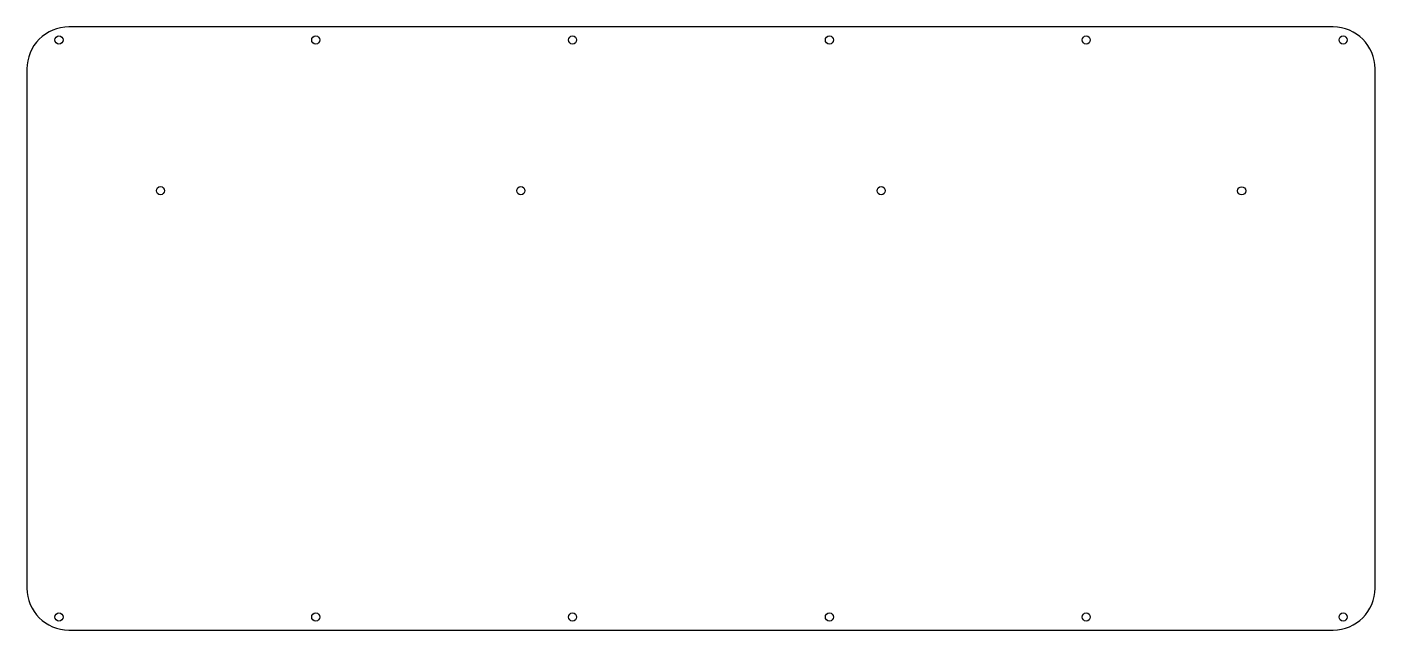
# Model space of a CAD drawing. Header units: millimetres. Extents: x 5 to 368, y 4 to 167.
import ezdxf

# ---------------------------------------------------------------- set-up
doc = ezdxf.new("R2010")
doc.units = ezdxf.units.MM

msp = doc.modelspace()

# ---------------------------------------------------------------- linework, layer by layer
at = {"color": 0}
for p, q in [((357.09, 167), (16.04, 167)), ((4.74, 155.69), (4.74, 15.68)), ((368.4, 15.69), (368.4, 155.69)), ((16.04, 4.38), (357.09, 4.38))]:
    msp.add_line(p, q, dxfattribs=at)
for centre in [(13.36, 163.5), (40.74, 122.84), (137.96, 122.84), (235.18, 122.84), (332.4, 122.81), (13.36, 7.88)]:
    msp.add_circle(centre, 1.1, dxfattribs=at)
at = {"linetype": 'Continuous'}
for centre in [(82.64, 163.5), (151.92, 163.5), (221.21, 163.5), (290.49, 163.5), (359.78, 163.5), (82.64, 7.88), (151.92, 7.88), (221.21, 7.88), (290.49, 7.88), (359.78, 7.88)]:
    msp.add_circle(centre, 1.1, dxfattribs=at)
at = {"color": 0}
for centre, start, end in [((16.04, 155.69), 90.0162, 180.0162), ((357.09, 155.69), 0.0162, 90.0162), ((16.04, 15.69), 180.0162, 269.9838), ((357.09, 15.69), 270.0162, 0.0162)]:
    msp.add_arc(centre, 11.31, start, end, dxfattribs=at)

doc.saveas('drawing.dxf')
